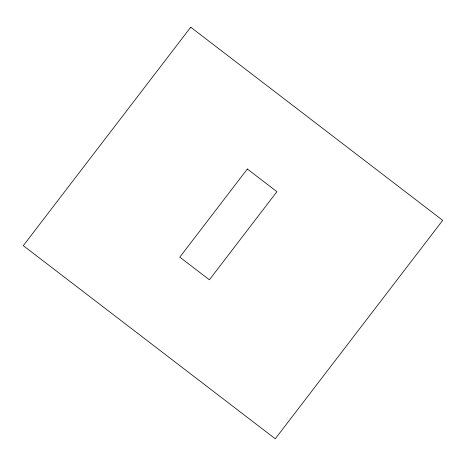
<?xml version="1.0" encoding="UTF-8"?>
<svg xmlns="http://www.w3.org/2000/svg" width="466" height="466" viewBox="0 0 466 466"><rect width="100%" height="100%" fill="white"/><g stroke="black" fill="none" stroke-linecap="round" stroke-linejoin="round"><path stroke-width="0.7" d="M190.728 27.214L23.3 245.652L275.272 438.786L442.7 220.348L190.728 27.214M247.335 169.018L179.806 257.127L209.385 279.798L276.921 191.695L247.335 169.018"/></g></svg>
